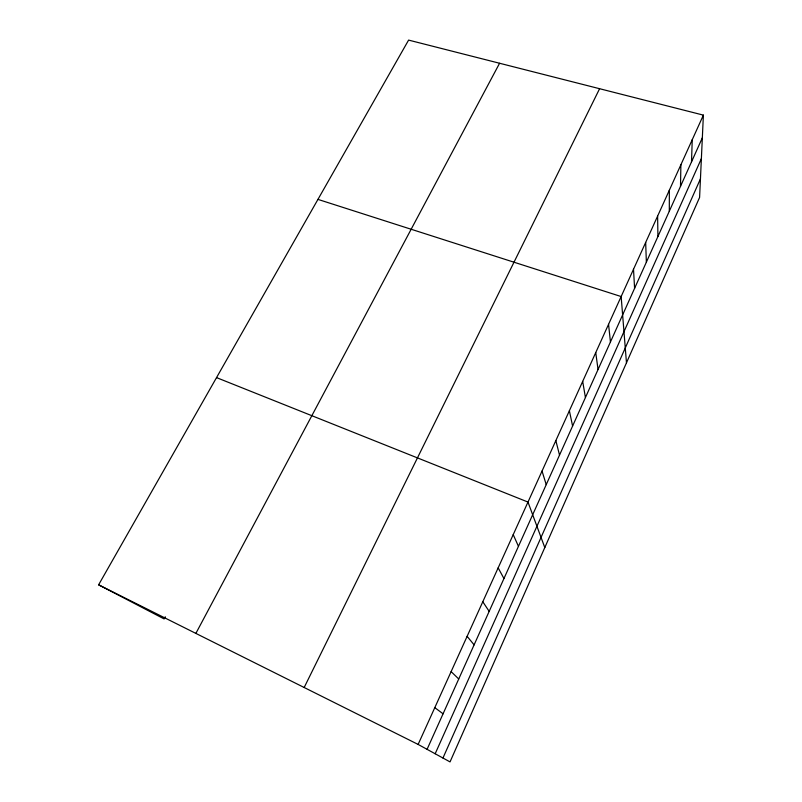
<?xml version="1.0" encoding="UTF-8"?>
<svg xmlns="http://www.w3.org/2000/svg" width="802" height="802" viewBox="0 0 802 802"><rect width="100%" height="100%" fill="white"/><g stroke="black" fill="none" stroke-linecap="round" stroke-linejoin="round"><path stroke-width="1.2" d="M669.309 211.197L669.349 190.214M680.507 186.335L680.888 164.751M691.514 161.884L692.236 139.728M703.384 115.127L699.595 197.412L450.032 761.9L418.123 744.426L98.616 584.818L408.599 40.1L703.384 115.127L418.123 744.426M442.955 758.02L700.457 178.836M435.165 753.76L701.389 158.606M427.075 749.329L702.341 137.824M304.169 687.504L599.595 88.711M195.868 633.4L499.586 63.258M165.292 616.778L164.119 618.923L98.616 584.818M317.953 199.387L621.149 296.55L626.472 362.825M216.53 377.612L527.987 502.062L544.799 547.555M434.794 707.645L443.065 713.8M451.125 671.625L458.734 678.983M467.125 636.337L474.102 644.848M482.794 601.751L489.17 611.375M498.162 567.866L503.947 578.543M513.22 534.643L518.453 546.342M542.042 471.055L546.222 484.639M555.846 440.619L559.525 455.085M569.38 410.744L572.598 426.052M582.683 381.411L585.43 397.531M595.736 352.609L598.051 369.511M608.558 324.329L610.442 341.983M633.51 269.261L634.593 288.329M645.67 242.455L646.362 262.184M657.61 216.109L657.931 236.48"/></g></svg>
